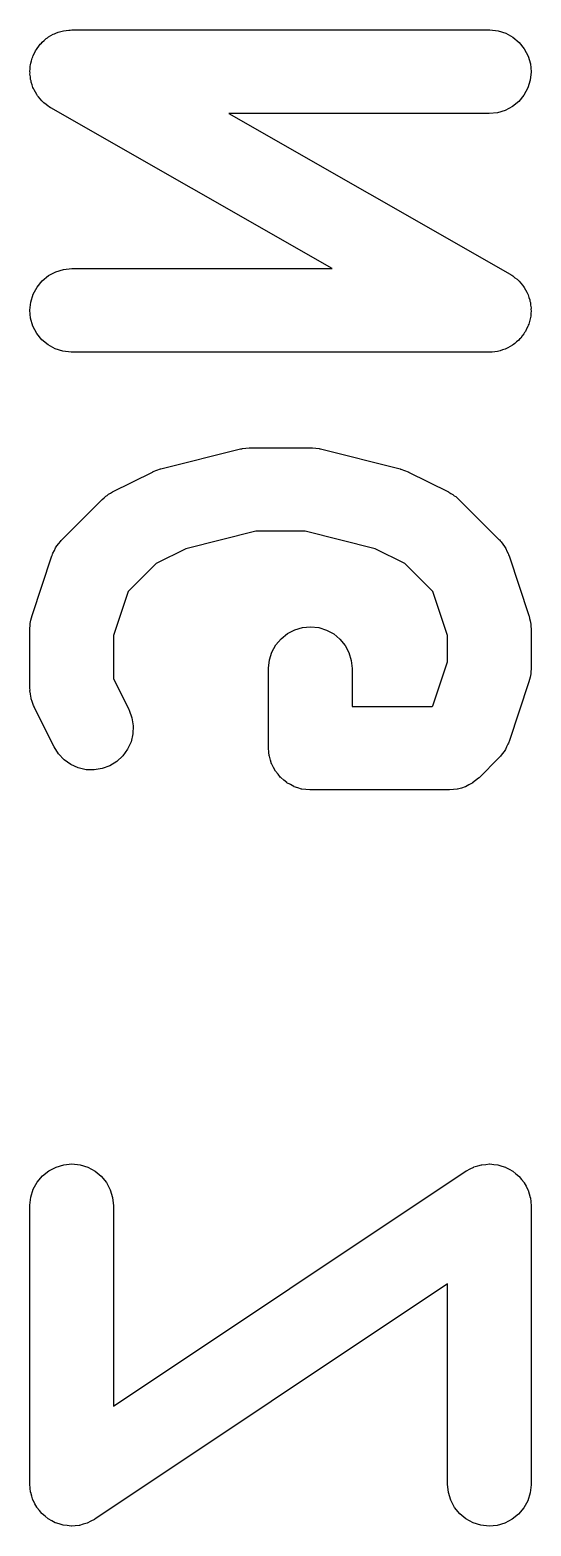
# Model space of a CAD drawing. Extents: x -13 to 127, y -89 to 15.
# Drawn here: x -12.44 to -10.64, y -40.73 to -35.36 of the extents above; entities that cross this region are included whole.
import ezdxf

# ---------------------------------------------------------------- set-up
doc = ezdxf.new("R2010")
doc.units = 0
doc.layers.add('BLACK', color=7, linetype='CONTINUOUS')

msp = doc.modelspace()

# ---------------------------------------------------------------- linework, layer by layer
at = {"layer": 'BLACK', "linetype": 'CONTINUOUS'}
for p, q in [((-12.3911, -35.4036), (-12.3837, -35.3975)), ((-12.3837, -35.3975), (-12.3766, -35.3909)), ((-12.3766, -35.3909), (-12.3724, -35.3883)), ((-12.3724, -35.3883), (-12.3684, -35.3851)), ((-12.3684, -35.3851), (-12.3599, -35.3805)), ((-12.3599, -35.3805), (-12.3518, -35.3755)), ((-12.3518, -35.3755), (-12.3471, -35.3737)), ((-12.3471, -35.3737), (-12.3426, -35.3713)), ((-12.3426, -35.3713), (-12.3334, -35.3685)), ((-12.3334, -35.3685), (-12.3244, -35.3651)), ((-12.3244, -35.3651), (-12.3194, -35.3643)), ((-12.3194, -35.3643), (-12.3146, -35.3629)), ((-12.3146, -35.3629), (-12.305, -35.3619)), ((-12.305, -35.3619), (-12.2955, -35.3603)), ((-12.2955, -35.3603), (-12.2905, -35.3605)), ((-12.2905, -35.3605), (-12.2854, -35.36)), ((-12.2854, -35.36), (-10.7854, -35.36)), ((-10.7854, -35.36), (-10.7833, -35.36)), ((-10.7833, -35.36), (-10.7542, -35.3633)), ((-10.7542, -35.3633), (-10.7263, -35.3721)), ((-10.7263, -35.3721), (-10.7007, -35.3862)), ((-10.7007, -35.3862), (-10.6783, -35.405)), ((-12.4237, -35.4519), (-12.4191, -35.4434)), ((-12.4191, -35.4434), (-12.4151, -35.4347)), ((-12.4151, -35.4347), (-12.4122, -35.4306)), ((-12.4122, -35.4306), (-12.4098, -35.4261)), ((-12.4098, -35.4261), (-12.4037, -35.4187)), ((-12.4037, -35.4187), (-12.398, -35.4109)), ((-12.398, -35.4109), (-12.3943, -35.4075)), ((-12.3943, -35.4075), (-12.3911, -35.4036)), ((-10.6783, -35.405), (-10.6599, -35.4279)), ((-10.6599, -35.4279), (-10.6463, -35.4538)), ((-12.4354, -35.509), (-12.4344, -35.4994)), ((-12.4344, -35.4994), (-12.4341, -35.4898)), ((-12.4341, -35.4898), (-12.4329, -35.4849)), ((-12.4329, -35.4849), (-12.4324, -35.4798)), ((-12.4324, -35.4798), (-12.4295, -35.4707)), ((-12.4295, -35.4707), (-12.4273, -35.4613)), ((-12.4273, -35.4613), (-12.4252, -35.4567)), ((-12.4252, -35.4567), (-12.4237, -35.4519)), ((-10.6463, -35.4538), (-10.6381, -35.4819)), ((-10.6381, -35.4819), (-10.6354, -35.511)), ((-12.435, -35.514), (-12.4354, -35.509)), ((-12.4352, -35.519), (-12.435, -35.514)), ((-12.4336, -35.5285), (-12.4352, -35.519)), ((-12.4328, -35.5381), (-12.4336, -35.5285)), ((-12.4313, -35.543), (-12.4328, -35.5381)), ((-12.4305, -35.548), (-12.4313, -35.543)), ((-12.4272, -35.557), (-12.4305, -35.548)), ((-12.4245, -35.5662), (-12.4272, -35.557)), ((-10.6385, -35.5402), (-10.6471, -35.5681)), ((-10.6354, -35.511), (-10.6385, -35.5402)), ((-12.4222, -35.5707), (-12.4245, -35.5662)), ((-12.4204, -35.5754), (-12.4222, -35.5707)), ((-12.4154, -35.5836), (-12.4204, -35.5754)), ((-12.4109, -35.5921), (-12.4154, -35.5836)), ((-12.4078, -35.5961), (-12.4109, -35.5921)), ((-12.4051, -35.6004), (-12.4078, -35.5961)), ((-12.3986, -35.6074), (-12.4051, -35.6004)), ((-12.3926, -35.615), (-12.3986, -35.6074)), ((-10.6611, -35.5939), (-10.6797, -35.6164)), ((-10.6471, -35.5681), (-10.6611, -35.5939)), ((-12.3887, -35.6182), (-12.3926, -35.615)), ((-12.3853, -35.6219), (-12.3887, -35.6182)), ((-12.3775, -35.6276), (-12.3853, -35.6219)), ((-12.3702, -35.6338), (-12.3775, -35.6276)), ((-12.3657, -35.6362), (-12.3702, -35.6338)), ((-12.3617, -35.6392), (-12.3657, -35.6362)), ((-12.3598, -35.6402), (-12.3617, -35.6392)), ((-11.3503, -36.2171), (-12.3598, -35.6402)), ((-10.7854, -35.66), (-11.7206, -35.66)), ((-11.7206, -35.66), (-10.711, -36.2369)), ((-10.7563, -35.6571), (-10.7854, -35.66)), ((-10.7283, -35.6487), (-10.7563, -35.6571)), ((-10.7024, -35.6349), (-10.7283, -35.6487)), ((-10.6797, -35.6164), (-10.7024, -35.6349)), ((-12.3911, -36.2607), (-12.3684, -36.2422)), ((-12.3684, -36.2422), (-12.3426, -36.2285)), ((-12.3426, -36.2285), (-12.3146, -36.22)), ((-12.3146, -36.22), (-12.2854, -36.2171)), ((-12.2854, -36.2171), (-11.3503, -36.2171)), ((-10.711, -36.2369), (-10.7092, -36.238)), ((-10.7092, -36.238), (-10.7051, -36.2409)), ((-10.7051, -36.2409), (-10.7007, -36.2434)), ((-10.7007, -36.2434), (-10.6933, -36.2496)), ((-10.6933, -36.2496), (-10.6856, -36.2552)), ((-10.6856, -36.2552), (-10.6821, -36.2589)), ((-12.4324, -36.337), (-12.4237, -36.309)), ((-12.4237, -36.309), (-12.4098, -36.2833)), ((-12.4098, -36.2833), (-12.3911, -36.2607)), ((-10.6821, -36.2589), (-10.6783, -36.2622)), ((-10.6783, -36.2622), (-10.6722, -36.2697)), ((-10.6722, -36.2697), (-10.6657, -36.2768)), ((-10.6657, -36.2768), (-10.6631, -36.2811)), ((-10.6631, -36.2811), (-10.6599, -36.285)), ((-10.6599, -36.285), (-10.6555, -36.2935)), ((-10.6555, -36.2935), (-10.6504, -36.3017)), ((-10.6504, -36.3017), (-10.6487, -36.3065)), ((-10.6487, -36.3065), (-10.6463, -36.311)), ((-12.4354, -36.3661), (-12.4324, -36.337)), ((-10.6463, -36.311), (-10.6436, -36.3202)), ((-10.6436, -36.3202), (-10.6403, -36.3292)), ((-10.6403, -36.3292), (-10.6395, -36.3342)), ((-10.6395, -36.3342), (-10.6381, -36.339)), ((-10.6381, -36.339), (-10.6372, -36.3486)), ((-10.6372, -36.3486), (-10.6357, -36.3581)), ((-10.6357, -36.3581), (-10.6359, -36.3632)), ((-10.6359, -36.3632), (-10.6354, -36.3682)), ((-12.4328, -36.3952), (-12.4354, -36.3661)), ((-12.4245, -36.4233), (-12.4328, -36.3952)), ((-10.6436, -36.4158), (-10.6457, -36.4204)), ((-10.6413, -36.4065), (-10.6436, -36.4158)), ((-10.6385, -36.3973), (-10.6413, -36.4065)), ((-10.638, -36.3923), (-10.6385, -36.3973)), ((-10.6368, -36.3874), (-10.638, -36.3923)), ((-10.6364, -36.3777), (-10.6368, -36.3874)), ((-10.6354, -36.3682), (-10.6364, -36.3777)), ((-12.4109, -36.4493), (-12.4245, -36.4233)), ((-12.3926, -36.4721), (-12.4109, -36.4493)), ((-10.6765, -36.4697), (-10.6797, -36.4736)), ((-10.6728, -36.4662), (-10.6765, -36.4697)), ((-10.6672, -36.4584), (-10.6728, -36.4662)), ((-10.6611, -36.451), (-10.6672, -36.4584)), ((-10.6587, -36.4466), (-10.6611, -36.451)), ((-10.6557, -36.4425), (-10.6587, -36.4466)), ((-10.6517, -36.4337), (-10.6557, -36.4425)), ((-10.6471, -36.4253), (-10.6517, -36.4337)), ((-10.6457, -36.4204), (-10.6471, -36.4253)), ((-12.3702, -36.4909), (-12.3926, -36.4721)), ((-12.3445, -36.505), (-12.3702, -36.4909)), ((-12.3166, -36.5139), (-12.3445, -36.505)), ((-12.2875, -36.5171), (-12.3166, -36.5139)), ((-12.2854, -36.5171), (-12.2875, -36.5171)), ((-10.7854, -36.5171), (-12.2854, -36.5171)), ((-10.7804, -36.5166), (-10.7854, -36.5171)), ((-10.7753, -36.5168), (-10.7804, -36.5166)), ((-10.7659, -36.5152), (-10.7753, -36.5168)), ((-10.7563, -36.5143), (-10.7659, -36.5152)), ((-10.7515, -36.5128), (-10.7563, -36.5143)), ((-10.7465, -36.512), (-10.7515, -36.5128)), ((-10.7375, -36.5086), (-10.7465, -36.512)), ((-10.7283, -36.5058), (-10.7375, -36.5086)), ((-10.7238, -36.5035), (-10.7283, -36.5058)), ((-10.7191, -36.5017), (-10.7238, -36.5035)), ((-10.7109, -36.4966), (-10.7191, -36.5017)), ((-10.7024, -36.4921), (-10.7109, -36.4966)), ((-10.6985, -36.4889), (-10.7024, -36.4921)), ((-10.6942, -36.4862), (-10.6985, -36.4889)), ((-10.6872, -36.4797), (-10.6942, -36.4862)), ((-10.6797, -36.4736), (-10.6872, -36.4797)), ((-11.9647, -36.9359), (-11.679, -36.8645)), ((-11.679, -36.8645), (-11.6769, -36.864)), ((-11.6769, -36.864), (-11.6743, -36.8636)), ((-11.6743, -36.8636), (-11.6717, -36.8629)), ((-11.6717, -36.8629), (-11.6598, -36.8617)), ((-11.6598, -36.8617), (-11.6479, -36.8601)), ((-11.6479, -36.8601), (-11.6452, -36.8603)), ((-11.6452, -36.8603), (-11.6426, -36.86)), ((-11.6426, -36.86), (-11.4283, -36.86)), ((-11.4283, -36.86), (-11.4262, -36.86)), ((-11.4262, -36.86), (-11.4235, -36.8603)), ((-11.4235, -36.8603), (-11.4209, -36.8602)), ((-11.4209, -36.8602), (-11.409, -36.8619)), ((-11.409, -36.8619), (-11.3971, -36.8633)), ((-11.3971, -36.8633), (-11.3945, -36.8641)), ((-11.3945, -36.8641), (-11.3919, -36.8645)), ((-11.3919, -36.8645), (-11.1062, -36.9359)), ((-12.1382, -37.0187), (-11.9954, -36.9473)), ((-11.9954, -36.9473), (-11.9935, -36.9463)), ((-11.9935, -36.9463), (-11.9928, -36.9461)), ((-11.9928, -36.9461), (-11.9922, -36.9457)), ((-11.9922, -36.9457), (-11.9791, -36.9411)), ((-11.9791, -36.9411), (-11.966, -36.9362)), ((-11.966, -36.9362), (-11.9653, -36.9361)), ((-11.9653, -36.9361), (-11.9647, -36.9359)), ((-11.1062, -36.9359), (-11.1042, -36.9364)), ((-11.1042, -36.9364), (-11.1035, -36.9367)), ((-11.1035, -36.9367), (-11.1028, -36.9368)), ((-11.1028, -36.9368), (-11.0898, -36.9418)), ((-11.0898, -36.9418), (-11.0767, -36.9467)), ((-11.0767, -36.9467), (-11.0761, -36.947)), ((-11.0761, -36.947), (-11.0755, -36.9473)), ((-11.0755, -36.9473), (-10.9326, -37.0187)), ((-12.3201, -37.1896), (-12.1772, -37.0468)), ((-12.1772, -37.0468), (-12.1757, -37.0453)), ((-12.1757, -37.0453), (-12.1691, -37.0401)), ((-12.1691, -37.0401), (-12.163, -37.0343)), ((-12.163, -37.0343), (-12.1577, -37.031)), ((-12.1577, -37.031), (-12.1528, -37.0271)), ((-12.1528, -37.0271), (-12.1454, -37.0232)), ((-12.1454, -37.0232), (-12.1382, -37.0187)), ((-10.9326, -37.0187), (-10.9308, -37.0196)), ((-10.9308, -37.0196), (-10.9237, -37.0242)), ((-10.9237, -37.0242), (-10.9163, -37.0282)), ((-10.9163, -37.0282), (-10.9114, -37.0322)), ((-10.9114, -37.0322), (-10.9062, -37.0356)), ((-10.9062, -37.0356), (-10.9002, -37.0414)), ((-10.9002, -37.0414), (-10.8936, -37.0468)), ((-10.8936, -37.0468), (-10.7508, -37.1896)), ((-11.6241, -37.16), (-11.8759, -37.223)), ((-11.4467, -37.16), (-11.6241, -37.16)), ((-11.1949, -37.223), (-11.4467, -37.16)), ((-12.3476, -37.229), (-12.3433, -37.2197)), ((-12.3433, -37.2197), (-12.3407, -37.2162)), ((-12.3407, -37.2162), (-12.3386, -37.2123)), ((-12.3386, -37.2123), (-12.3321, -37.2043)), ((-12.3321, -37.2043), (-12.3261, -37.1961)), ((-12.3261, -37.1961), (-12.3229, -37.1931)), ((-12.3229, -37.1931), (-12.3201, -37.1896)), ((-11.8759, -37.223), (-11.9823, -37.2761)), ((-11.0886, -37.2761), (-11.1949, -37.223)), ((-10.7508, -37.1896), (-10.7493, -37.1911)), ((-10.7493, -37.1911), (-10.7466, -37.1946)), ((-10.7466, -37.1946), (-10.7434, -37.1976)), ((-10.7434, -37.1976), (-10.7374, -37.206)), ((-10.7374, -37.206), (-10.7311, -37.214)), ((-10.7311, -37.214), (-10.729, -37.2179)), ((-10.729, -37.2179), (-10.7265, -37.2215)), ((-10.7265, -37.2215), (-10.7223, -37.2309)), ((-12.4277, -37.4626), (-12.3563, -37.2483)), ((-12.3563, -37.2483), (-12.3556, -37.2463)), ((-12.3556, -37.2463), (-12.3538, -37.2423)), ((-12.3538, -37.2423), (-12.3525, -37.2381)), ((-12.3525, -37.2381), (-12.3476, -37.229)), ((-11.9823, -37.2761), (-12.0829, -37.3767)), ((-10.988, -37.3767), (-11.0886, -37.2761)), ((-10.7223, -37.2309), (-10.7176, -37.24)), ((-10.7176, -37.24), (-10.7164, -37.2442)), ((-10.7164, -37.2442), (-10.7146, -37.2483)), ((-10.7146, -37.2483), (-10.6431, -37.4626)), ((-12.0829, -37.3767), (-12.1354, -37.5343)), ((-10.9354, -37.5343), (-10.988, -37.3767)), ((-12.4345, -37.4995), (-12.4342, -37.4911)), ((-12.4342, -37.4911), (-12.4328, -37.485)), ((-12.4328, -37.485), (-12.4322, -37.4788)), ((-12.4322, -37.4788), (-12.4296, -37.4708)), ((-12.4296, -37.4708), (-12.4277, -37.4626)), ((-10.6431, -37.4626), (-10.6425, -37.4646)), ((-10.6425, -37.4646), (-10.6407, -37.4728)), ((-10.6407, -37.4728), (-10.6383, -37.4809)), ((-10.6383, -37.4809), (-10.6377, -37.4871)), ((-10.6377, -37.4871), (-10.6364, -37.4932)), ((-12.4354, -37.5079), (-12.4345, -37.4995)), ((-12.4354, -37.51), (-12.4354, -37.5079)), ((-12.4354, -37.7243), (-12.4354, -37.51)), ((-12.1354, -37.5343), (-12.1354, -37.6889)), ((-11.5521, -37.5681), (-11.5332, -37.5457)), ((-11.5332, -37.5457), (-11.5104, -37.5273)), ((-11.5104, -37.5273), (-11.4845, -37.5138)), ((-11.4845, -37.5138), (-11.4564, -37.5055)), ((-11.4564, -37.5055), (-11.4272, -37.5029)), ((-11.4272, -37.5029), (-11.3981, -37.5059)), ((-11.3981, -37.5059), (-11.3702, -37.5146)), ((-11.3702, -37.5146), (-11.3444, -37.5285)), ((-11.3444, -37.5285), (-11.3218, -37.5472)), ((-10.9354, -37.6285), (-10.9354, -37.5343)), ((-10.6364, -37.4932), (-10.6362, -37.5016)), ((-10.6362, -37.5016), (-10.6354, -37.51)), ((-10.6354, -37.51), (-10.6354, -37.6529)), ((-11.575, -37.6217), (-11.5662, -37.5938)), ((-11.5662, -37.5938), (-11.5521, -37.5681)), ((-11.3218, -37.5472), (-11.3033, -37.5698)), ((-11.3033, -37.5698), (-11.2896, -37.5957)), ((-11.2896, -37.5957), (-11.2811, -37.6237)), ((-11.5783, -37.6508), (-11.575, -37.6217)), ((-11.5783, -37.6529), (-11.5783, -37.6508)), ((-11.5783, -37.9386), (-11.5783, -37.6529)), ((-11.2811, -37.6237), (-11.2783, -37.6529)), ((-11.2783, -37.6529), (-11.2783, -37.7886)), ((-10.988, -37.7861), (-10.9354, -37.6285)), ((-10.6354, -37.6529), (-10.6354, -37.655)), ((-12.1354, -37.6889), (-12.0798, -37.8001)), ((-10.6431, -37.7003), (-10.7146, -37.9146)), ((-10.6413, -37.6921), (-10.6431, -37.7003)), ((-10.6387, -37.684), (-10.6413, -37.6921)), ((-10.638, -37.6778), (-10.6387, -37.684)), ((-10.6366, -37.6717), (-10.638, -37.6778)), ((-10.6364, -37.6633), (-10.6366, -37.6717)), ((-10.6354, -37.655), (-10.6364, -37.6633)), ((-12.435, -37.7287), (-12.4354, -37.7243)), ((-12.4352, -37.7331), (-12.435, -37.7287)), ((-12.4336, -37.7432), (-12.4352, -37.7331)), ((-12.4326, -37.7534), (-12.4336, -37.7432)), ((-12.4313, -37.7576), (-12.4326, -37.7534)), ((-12.4306, -37.762), (-12.4313, -37.7576)), ((-12.4271, -37.7716), (-12.4306, -37.762)), ((-12.4241, -37.7814), (-12.4271, -37.7716)), ((-12.422, -37.7853), (-12.4241, -37.7814)), ((-12.4205, -37.7895), (-12.422, -37.7853)), ((-12.4196, -37.7914), (-12.4205, -37.7895)), ((-12.3482, -37.9342), (-12.4196, -37.7914)), ((-12.0798, -37.8001), (-12.0789, -37.8019)), ((-12.0789, -37.8019), (-12.0688, -37.8294)), ((-11.2783, -37.7886), (-10.9904, -37.7886)), ((-10.9904, -37.7886), (-10.988, -37.7861)), ((-12.0688, -37.8294), (-12.0643, -37.8583)), ((-12.0643, -37.8583), (-12.0654, -37.8876)), ((-12.0722, -37.9161), (-12.0844, -37.9427)), ((-12.0654, -37.8876), (-12.0722, -37.9161)), ((-10.7171, -37.9206), (-10.7184, -37.9248)), ((-10.7152, -37.9166), (-10.7171, -37.9206)), ((-10.7146, -37.9146), (-10.7152, -37.9166)), ((-12.3326, -37.959), (-12.3482, -37.9342)), ((-12.3125, -37.9803), (-12.3326, -37.959)), ((-12.1015, -37.9664), (-12.123, -37.9864)), ((-12.0844, -37.9427), (-12.1015, -37.9664)), ((-11.5769, -37.9526), (-11.5783, -37.9386)), ((-11.5756, -37.9667), (-11.5769, -37.9526)), ((-11.5755, -37.9672), (-11.5756, -37.9667)), ((-11.5754, -37.9677), (-11.5755, -37.9672)), ((-11.5714, -37.9812), (-11.5754, -37.9677)), ((-10.7508, -37.9732), (-10.8222, -38.0446)), ((-10.748, -37.9698), (-10.7508, -37.9732)), ((-10.7447, -37.9668), (-10.748, -37.9698)), ((-10.7387, -37.9585), (-10.7447, -37.9668)), ((-10.7322, -37.9506), (-10.7387, -37.9585)), ((-10.7301, -37.9467), (-10.7322, -37.9506)), ((-10.7275, -37.9431), (-10.7301, -37.9467)), ((-10.7232, -37.9338), (-10.7275, -37.9431)), ((-10.7184, -37.9248), (-10.7232, -37.9338)), ((-12.2886, -37.9973), (-12.3125, -37.9803)), ((-12.2619, -38.0093), (-12.2886, -37.9973)), ((-12.2334, -38.0159), (-12.2619, -38.0093)), ((-12.2042, -38.0168), (-12.2334, -38.0159)), ((-12.1753, -38.0121), (-12.2042, -38.0168)), ((-12.1479, -38.0018), (-12.1753, -38.0121)), ((-12.123, -37.9864), (-12.1479, -38.0018)), ((-11.5674, -37.9948), (-11.5714, -37.9812)), ((-11.5671, -37.9952), (-11.5674, -37.9948)), ((-11.567, -37.9957), (-11.5671, -37.9952)), ((-11.5603, -38.0082), (-11.567, -37.9957)), ((-11.5538, -38.0207), (-11.5603, -38.0082)), ((-11.5535, -38.0211), (-11.5538, -38.0207)), ((-11.5532, -38.0216), (-11.5535, -38.0211)), ((-11.5443, -38.0325), (-11.5532, -38.0216)), ((-11.5355, -38.0435), (-11.5443, -38.0325)), ((-11.5351, -38.0439), (-11.5355, -38.0435)), ((-11.5347, -38.0443), (-11.5351, -38.0439)), ((-11.5238, -38.0533), (-11.5347, -38.0443)), ((-11.513, -38.0623), (-11.5238, -38.0533)), ((-11.5126, -38.0626), (-11.513, -38.0623)), ((-11.5122, -38.0629), (-11.5126, -38.0626)), ((-11.4997, -38.0696), (-11.5122, -38.0629)), ((-11.4874, -38.0764), (-11.4997, -38.0696)), ((-11.4869, -38.0766), (-11.4874, -38.0764)), ((-11.4864, -38.0769), (-11.4869, -38.0766)), ((-11.4729, -38.081), (-11.4864, -38.0769)), ((-11.4595, -38.0853), (-11.4729, -38.081)), ((-10.8859, -38.0817), (-10.8991, -38.0857)), ((-10.8726, -38.0778), (-10.8859, -38.0817)), ((-10.8719, -38.0775), (-10.8726, -38.0778)), ((-10.8711, -38.0773), (-10.8719, -38.0775)), ((-10.8588, -38.0707), (-10.8711, -38.0773)), ((-10.8466, -38.0644), (-10.8588, -38.0707)), ((-10.846, -38.0639), (-10.8466, -38.0644)), ((-10.8453, -38.0635), (-10.846, -38.0639)), ((-10.8345, -38.0547), (-10.8453, -38.0635)), ((-10.8237, -38.0461), (-10.8345, -38.0547)), ((-10.8226, -38.045), (-10.8237, -38.0461)), ((-10.8222, -38.0446), (-10.8226, -38.045)), ((-10.8226, -38.045), (-10.8226, -38.045)), ((-10.8226, -38.045), (-10.8226, -38.045)), ((-11.4589, -38.0854), (-11.4595, -38.0853)), ((-11.4584, -38.0855), (-11.4589, -38.0854)), ((-11.4444, -38.087), (-11.4584, -38.0855)), ((-11.4304, -38.0886), (-11.4444, -38.087)), ((-11.4294, -38.0886), (-11.4304, -38.0886)), ((-11.4293, -38.0886), (-11.4294, -38.0886)), ((-11.4283, -38.0886), (-11.4293, -38.0886)), ((-11.4293, -38.0886), (-11.4293, -38.0886)), ((-10.9283, -38.0886), (-11.4283, -38.0886)), ((-10.9145, -38.0872), (-10.9283, -38.0886)), ((-10.9007, -38.086), (-10.9145, -38.0872)), ((-10.8999, -38.0858), (-10.9007, -38.086)), ((-10.8991, -38.0857), (-10.8999, -38.0858)), ((-12.4092, -39.4967), (-12.3904, -39.4743)), ((-12.3904, -39.4743), (-12.3676, -39.4559)), ((-12.3676, -39.4559), (-12.3416, -39.4423)), ((-12.3416, -39.4423), (-12.3135, -39.4341)), ((-12.3135, -39.4341), (-12.2844, -39.4314)), ((-12.2844, -39.4314), (-12.2553, -39.4345)), ((-12.2553, -39.4345), (-12.2273, -39.4431)), ((-12.2273, -39.4431), (-12.2015, -39.4571)), ((-12.2015, -39.4571), (-12.179, -39.4757)), ((-12.179, -39.4757), (-12.1605, -39.4984)), ((-12.1354, -40.3011), (-10.8686, -39.4566)), ((-10.8686, -39.4566), (-10.8676, -39.4559)), ((-10.8676, -39.4559), (-10.8676, -39.4559)), ((-10.8676, -39.4559), (-10.8675, -39.4559)), ((-10.8675, -39.4559), (-10.8669, -39.4555)), ((-10.8669, -39.4555), (-10.8543, -39.449)), ((-10.8543, -39.449), (-10.8416, -39.4423)), ((-10.8416, -39.4423), (-10.8412, -39.4422)), ((-10.8412, -39.4422), (-10.8409, -39.442)), ((-10.8409, -39.442), (-10.8272, -39.4381)), ((-10.8272, -39.4381), (-10.8135, -39.4341)), ((-10.8135, -39.4341), (-10.8131, -39.434)), ((-10.8131, -39.434), (-10.8127, -39.4339)), ((-10.8127, -39.4339), (-10.7985, -39.4327)), ((-10.7985, -39.4327), (-10.7844, -39.4314)), ((-10.7844, -39.4314), (-10.784, -39.4315)), ((-10.784, -39.4315), (-10.7836, -39.4314)), ((-10.7836, -39.4314), (-10.7692, -39.433)), ((-10.7692, -39.433), (-10.7553, -39.4345)), ((-10.7553, -39.4345), (-10.7549, -39.4346)), ((-10.7549, -39.4346), (-10.7545, -39.4347)), ((-10.7545, -39.4347), (-10.7407, -39.439)), ((-10.7407, -39.439), (-10.7273, -39.4431)), ((-10.7273, -39.4431), (-10.7269, -39.4433)), ((-10.7269, -39.4433), (-10.7266, -39.4435)), ((-10.7266, -39.4435), (-10.7139, -39.4504)), ((-10.7139, -39.4504), (-10.7015, -39.4571)), ((-10.7015, -39.4571), (-10.7012, -39.4573)), ((-10.7012, -39.4573), (-10.7009, -39.4575)), ((-10.7009, -39.4575), (-10.6899, -39.4667)), ((-10.6899, -39.4667), (-10.679, -39.4757)), ((-10.679, -39.4757), (-10.6787, -39.476)), ((-10.6787, -39.476), (-10.6784, -39.4763)), ((-10.6784, -39.4763), (-10.6695, -39.4874)), ((-12.4322, -39.5502), (-12.4233, -39.5223)), ((-12.4233, -39.5223), (-12.4092, -39.4967)), ((-12.1605, -39.4984), (-12.1467, -39.5243)), ((-12.1467, -39.5243), (-12.1383, -39.5523)), ((-10.6695, -39.4874), (-10.6605, -39.4984)), ((-10.6605, -39.4984), (-10.6603, -39.4988)), ((-10.6603, -39.4988), (-10.66, -39.4991)), ((-10.66, -39.4991), (-10.6535, -39.5116)), ((-10.6535, -39.5116), (-10.6467, -39.5243)), ((-10.6467, -39.5243), (-10.6466, -39.5247)), ((-10.6466, -39.5247), (-10.6464, -39.525)), ((-10.6464, -39.525), (-10.6424, -39.5385)), ((-12.4354, -39.5793), (-12.4322, -39.5502)), ((-12.4354, -39.5814), (-12.4354, -39.5793)), ((-12.4354, -40.5814), (-12.4354, -39.5814)), ((-12.1383, -39.5523), (-12.1354, -39.5814)), ((-12.1354, -39.5814), (-12.1354, -40.3011)), ((-10.6424, -39.5385), (-10.6383, -39.5523)), ((-10.6383, -39.5523), (-10.6382, -39.5527)), ((-10.6382, -39.5527), (-10.6381, -39.5531)), ((-10.6381, -39.5531), (-10.6368, -39.5672)), ((-10.6368, -39.5672), (-10.6354, -39.5814)), ((-10.6354, -39.5814), (-10.6354, -40.5814)), ((-10.9354, -39.8617), (-12.2022, -40.7062)), ((-10.9354, -40.5814), (-10.9354, -39.8617)), ((-12.434, -40.5956), (-12.4354, -40.5814)), ((-12.4327, -40.6098), (-12.434, -40.5956)), ((-10.9326, -40.6106), (-10.9354, -40.5814)), ((-10.6354, -40.5835), (-10.6387, -40.6126)), ((-10.6354, -40.5814), (-10.6354, -40.5835)), ((-12.4326, -40.6102), (-12.4327, -40.6098)), ((-12.4326, -40.6106), (-12.4326, -40.6102)), ((-12.4284, -40.6243), (-12.4326, -40.6106)), ((-12.4244, -40.6378), (-12.4284, -40.6243)), ((-12.4242, -40.6382), (-12.4244, -40.6378)), ((-12.4241, -40.6386), (-12.4242, -40.6382)), ((-12.4174, -40.6512), (-12.4241, -40.6386)), ((-12.4108, -40.6638), (-12.4174, -40.6512)), ((-10.9241, -40.6386), (-10.9326, -40.6106)), ((-10.9104, -40.6644), (-10.9241, -40.6386)), ((-10.6476, -40.6405), (-10.6617, -40.6662)), ((-10.6387, -40.6126), (-10.6476, -40.6405)), ((-12.4106, -40.6641), (-12.4108, -40.6638)), ((-12.4104, -40.6644), (-12.4106, -40.6641)), ((-12.4014, -40.6755), (-12.4104, -40.6644)), ((-12.3924, -40.6865), (-12.4014, -40.6755)), ((-12.3921, -40.6868), (-12.3924, -40.6865)), ((-12.3919, -40.6871), (-12.3921, -40.6868)), ((-12.3809, -40.6962), (-12.3919, -40.6871)), ((-12.37, -40.7053), (-12.3809, -40.6962)), ((-12.3696, -40.7055), (-12.37, -40.7053)), ((-12.3693, -40.7058), (-12.3696, -40.7055)), ((-12.3568, -40.7125), (-12.3693, -40.7058)), ((-12.3443, -40.7194), (-12.3568, -40.7125)), ((-12.2166, -40.7139), (-12.2292, -40.7205)), ((-12.204, -40.7074), (-12.2166, -40.7139)), ((-12.2033, -40.707), (-12.204, -40.7074)), ((-12.2022, -40.7062), (-12.2033, -40.7069)), ((-12.2033, -40.7069), (-12.2033, -40.7069)), ((-12.2033, -40.7069), (-12.2033, -40.707)), ((-10.8919, -40.6871), (-10.9104, -40.6644)), ((-10.8693, -40.7058), (-10.8919, -40.6871)), ((-10.8436, -40.7197), (-10.8693, -40.7058)), ((-10.7033, -40.7069), (-10.7292, -40.7205)), ((-10.6805, -40.6886), (-10.7033, -40.7069)), ((-10.6617, -40.6662), (-10.6805, -40.6886)), ((-12.3439, -40.7195), (-12.3443, -40.7194)), ((-12.3436, -40.7197), (-12.3439, -40.7195)), ((-12.33, -40.7239), (-12.3436, -40.7197)), ((-12.3164, -40.7282), (-12.33, -40.7239)), ((-12.316, -40.7282), (-12.3164, -40.7282)), ((-12.3156, -40.7284), (-12.316, -40.7282)), ((-12.3014, -40.7298), (-12.3156, -40.7284)), ((-12.2873, -40.7314), (-12.3014, -40.7298)), ((-12.2869, -40.7314), (-12.2873, -40.7314)), ((-12.2865, -40.7314), (-12.2869, -40.7314)), ((-12.2723, -40.7301), (-12.2865, -40.7314)), ((-12.2581, -40.7289), (-12.2723, -40.7301)), ((-12.2577, -40.7288), (-12.2581, -40.7289)), ((-12.2573, -40.7288), (-12.2577, -40.7288)), ((-12.2437, -40.7248), (-12.2573, -40.7288)), ((-12.23, -40.7208), (-12.2437, -40.7248)), ((-12.2296, -40.7206), (-12.23, -40.7208)), ((-12.2292, -40.7205), (-12.2296, -40.7206)), ((-10.8156, -40.7284), (-10.8436, -40.7197)), ((-10.7865, -40.7314), (-10.8156, -40.7284)), ((-10.7573, -40.7288), (-10.7865, -40.7314)), ((-10.7292, -40.7205), (-10.7573, -40.7288))]:
    msp.add_line(p, q, dxfattribs=at)

doc.saveas('drawing.dxf')
